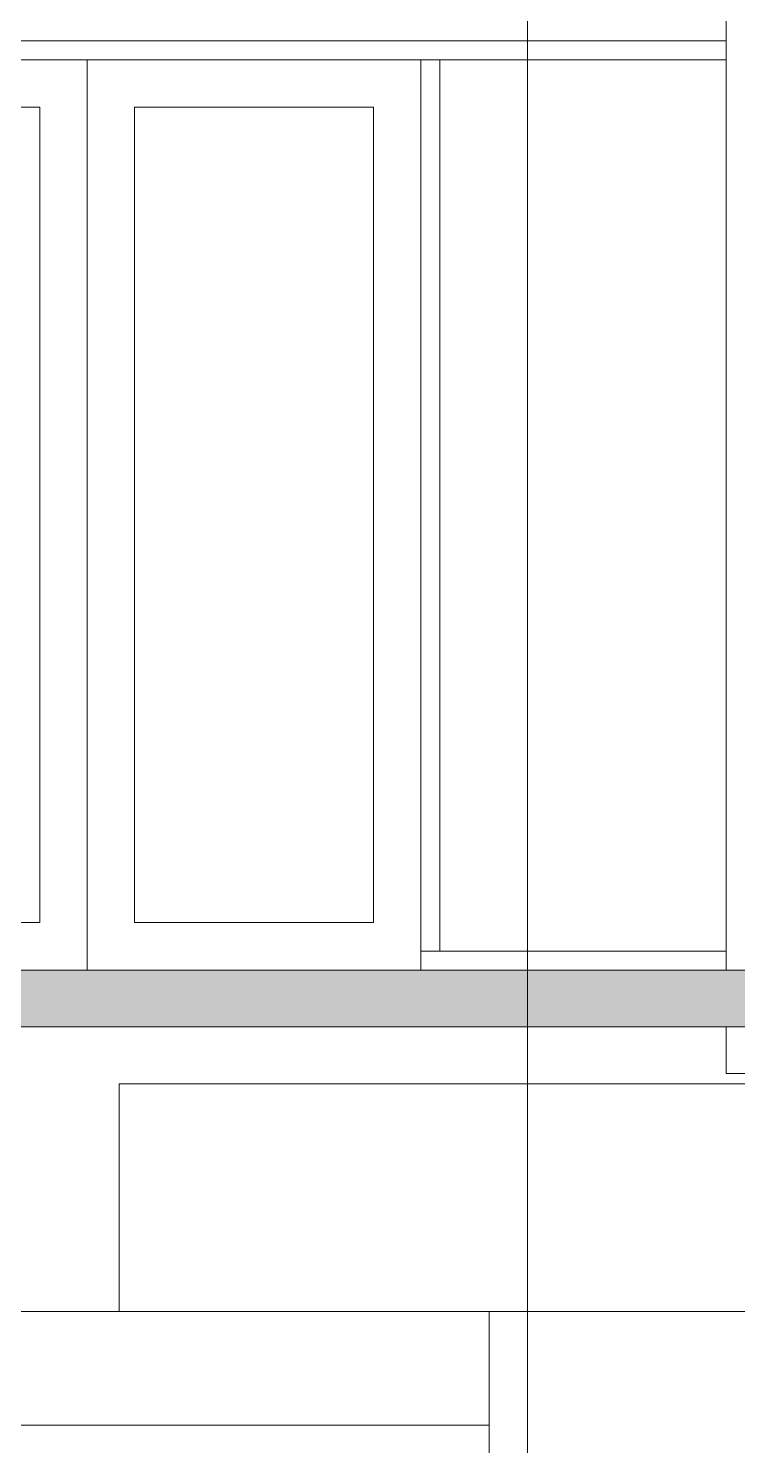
# Model space of a CAD drawing. Header units: inches. Extents: x 21386 to 98862, y -290 to 853.
# Drawn here: x 35845.4 to 35920.2, y -50.2 to 99.3 of the extents above; entities that cross this region are included whole.
import ezdxf

# ---------------------------------------------------------------- set-up
doc = ezdxf.new("R2010")
doc.units = ezdxf.units.IN
doc.header["$MEASUREMENT"] = 0
doc.linetypes.add('Grid Line 1_2_', pattern=[0.875, 0.5, -0.125, 0.125, -0.125])
for name, color, linetype, lineweight in [('A-DOOR', 31, 'Continuous', 13), ('A-FLOR', 192, 'Continuous', 13), ('A-FLOR-LEVL', 51, 'Continuous', 9), ('A-FLOR-PATT', 8, 'Continuous', 25), ('A-GLAZ-CWMG', 51, 'Continuous', 13), ('G-ANNO-SYMB', 111, 'Continuous', 9), ('I-WALL', 2, 'Continuous', 13), ('S-BEAM', 12, 'Continuous', 13), ('S-FNDN', 32, 'Continuous', 13)]:
    doc.layers.add(name, color=color, linetype=linetype, lineweight=lineweight)

# ---------------------------------------------------------------- blocks, each defined once
blk = doc.blocks.new('Struct_Xcel_Sports Complex_rvt-4-Building Section - East_West looking South')
at = {"layer": 'A-FLOR-PATT', "lineweight": 9}
h = blk.add_hatch(dxfattribs=at)
h.set_pattern_fill('FP_59', color=256, style=0, pattern_type=2)
h.set_pattern_definition([(50, (-87938.914, 98.42), (55.0854, -4.819842), [5.76, -63.36]), (355, (-87938.914, 98.42), (-10.65569, 57.76853), [4.608, -50.688]), (100.451, (-87934.323, 98.02), (44.429468, 52.94866), [4.895, -53.848]), (46.184, (-87938.914, 113.78), (81.96444, -12.71212), [8.64, -95.04]), (96.636, (-87932.084, 112.72), (71.7815, 74.81238), [7.343, -80.772]), (351.184, (-87938.91, 113.78), (71.78195, 74.81243), [6.912, -76.032]), (21, (-87931.234, 109.94), (45.84207, -30.92146), [5.76, -63.36]), (326, (-87931.234, 109.94), (18.687064, 55.691476), [4.608, -50.688]), (71.451, (-87927.414, 107.363), (64.52891, 24.77011), [4.895, -53.848]), (37.5, (-87938.914, 98.42), (0.9338946, 25.566816), [2.534, -47.539, 2.534, -48.922, -50.88]), (37.5, (-87938.914, 98.42), (0.9338946, 25.566816), [-101.53, 2.534, -48.346]), (7.5, (-87938.914, 98.42), (20.20404, 30.291303), [2.534, -26.803, 2.534, -46.387, -19.392]), (7.5, (-87938.914, 98.42), (20.20404, 30.291303), [-78.259, 2.534, -16.858]), (327.5, (-87956.04, 98.42), (40.9977845, -1.7324026), [2.534, -16.666, 2.534, -57.37, -79.488]), (327.5, (-87956.04, 98.42), (40.9977845, -1.7324026), [-79.104, 2.534, -76.954]), (317.5, (-87963.72, 98.42), (44.788883, 7.687839), [2.534, -22.426, 2.534, -37.248, -56.448]), (317.5, (-87963.72, 98.42), (44.788883, 7.687839), [-64.742, 2.534, -53.914])])
h.paths.add_polyline_path([(-26273.39, -6), (-22066.14, -6), (-22066.14, 0), (-26273.39, 0), (-26273.39, -1.7)], flags=0)
at = {"layer": 'A-FLOR', "color": 7}
for p, q in [((-22066.14, 0), (-26273.39, 0)), ((-26273.39, -6), (-22066.14, -6))]:
    blk.add_line(p, q, dxfattribs=at)
at = {"layer": 'S-FNDN', "color": 8, "lineweight": 9}
for p, q in [((-26049.89, -12), (-25911.89, -12)), ((-26049.89, -36), (-26049.89, -12)), ((-26224.39, -36), (-26049.89, -36)), ((-25911.89, -36), (-26049.89, -36)), ((-26010.89, -36), (-26010.89, -54)), ((-26010.89, -48), (-26224.39, -48))]:
    blk.add_line(p, q, dxfattribs=at)
blk = doc.blocks.new('Door_Single_Storefront - one-1371401-Building Section - East_West looking South')
at = {"layer": 'A-DOOR', "color": 8, "lineweight": 9}
for p, q in [((-26053.27, 0), (-26053.27, 96)), ((-26083.45, 30), (-26083.45, 91)), ((-26083.45, 91), (-26058.27, 91)), ((-26058.27, 91), (-26058.27, 5)), ((-26083.45, 28.34), (-26083.45, 28.75)), ((-26083.45, 5), (-26083.45, 15.73)), ((-26078.24, 5), (-26083.45, 5)), ((-26075.7, 5), (-26076.76, 5)), ((-26063.94, 5), (-26074.75, 5)), ((-26058.27, 5), (-26062.93, 5)), ((-26088.45, 2), (-26088.45, 0.75)), ((-26088.45, 0.25), (-26088.45, 0))]:
    blk.add_line(p, q, dxfattribs=at)
blk = doc.blocks.new('Door_Single_Storefront - one-1371400-Building Section - East_West looking South')
at = {"layer": 'A-DOOR', "color": 8, "lineweight": 9}
for p, q in [((-26053.27, 96), (-26053.27, 0)), ((-26048.27, 5), (-26048.27, 91)), ((-26048.27, 91), (-26023.08, 91)), ((-26023.08, 91), (-26023.08, 5)), ((-26023.08, 5), (-26048.27, 5))]:
    blk.add_line(p, q, dxfattribs=at)
blk = doc.blocks.new('Rectangular Mullion - Exterior 2_ x 4_5_-1142585-Building Section - East_West looking South')
at = {"layer": 'A-GLAZ-CWMG', "color": 8, "lineweight": 9}
blk.add_line((-26089.45, 96), (-26053.27, 96), dxfattribs=at)
blk = doc.blocks.new('Rectangular Mullion - Exterior 2_ x 4_5_-V184-Building Section - East_West looking South')
at = {"layer": 'A-GLAZ-CWMG', "color": 8, "lineweight": 9}
for p, q in [((-26018.08, 96), (-26016.08, 96)), ((-26018.08, 96), (-26018.08, 2)), ((-26016.08, 2), (-26016.08, 96)), ((-26016.08, 2), (-26018.08, 2))]:
    blk.add_line(p, q, dxfattribs=at)
blk = doc.blocks.new('columns and girder2 - one-V202-Building Section - East_West looking South')
at = {"layer": 'S-BEAM', "color": 8, "lineweight": 9}
for p, q in [((-25985.89, 0), (-25985.89, 292.37)), ((-25985.89, -10.9), (-25985.89, -6)), ((-25985.89, -10.9), (-25975.89, -10.9))]:
    blk.add_line(p, q, dxfattribs=at)
blk = doc.blocks.new('Rectangular Mullion - Exterior 2_ x 4_5_-1151174-Building Section - East_West looking South')
at = {"layer": 'A-GLAZ-CWMG', "color": 8, "lineweight": 9}
blk.add_line((-26017.08, 96), (-25985.89, 96), dxfattribs=at)
blk = doc.blocks.new('Rectangular Mullion - Exterior 2_ x 4_5_-1305234-Building Section - East_West looking South')
at = {"layer": 'A-GLAZ-CWMG', "color": 8, "lineweight": 9}
for p in [(-26018.08, 0), (-25985.89, 2)]:
    blk.add_line(p, (-26018.08, 2), dxfattribs=at)

msp = doc.modelspace()

# ---------------------------------------------------------------- linework, layer by layer
at = {"layer": 'A-FLOR-LEVL', "linetype": 'Grid Line 1_2_'}
msp.add_line((35347.52, 0), (40226.21, 0), dxfattribs=at)
at = {"layer": 'G-ANNO-SYMB'}
msp.add_line((35898.03, 737.16), (35898.03, -79.66), dxfattribs=at)
at = {"layer": 'I-WALL', "color": 8, "lineweight": 9}
msp.add_line((35776.83, 98), (35918.96, 98), dxfattribs=at)

# ---------------------------------------------------------------- block references
at = {"color": 170, "lineweight": 5}
msp.add_blockref('Struct_Xcel_Sports Complex_rvt-4-Building Section - East_West looking South', (61904.85, 0), dxfattribs=at)
at = {"layer": 'A-DOOR', "color": 8, "lineweight": 9}
for name in ['Door_Single_Storefront - one-1371401-Building Section - East_West looking South', 'Door_Single_Storefront - one-1371400-Building Section - East_West looking South']:
    msp.add_blockref(name, (61904.85, 0), dxfattribs=at)
at = {"layer": 'A-GLAZ-CWMG', "color": 8, "lineweight": 9}
for name, p in [('Rectangular Mullion - Exterior 2_ x 4_5_-1142585-Building Section - East_West looking South', (61904.85, 0)), ('Rectangular Mullion - Exterior 2_ x 4_5_-1142585-Building Section - East_West looking South', (61941.03, 0)), ('Rectangular Mullion - Exterior 2_ x 4_5_-V184-Building Section - East_West looking South', (61904.85, 0)), ('Rectangular Mullion - Exterior 2_ x 4_5_-1151174-Building Section - East_West looking South', (61904.85, 0)), ('Rectangular Mullion - Exterior 2_ x 4_5_-1305234-Building Section - East_West looking South', (61904.85, 0))]:
    msp.add_blockref(name, p, dxfattribs=at)
at = {"layer": 'S-BEAM', "color": 8, "lineweight": 9}
msp.add_blockref('columns and girder2 - one-V202-Building Section - East_West looking South', (61904.85, 0), dxfattribs=at)

doc.saveas('drawing.dxf')
